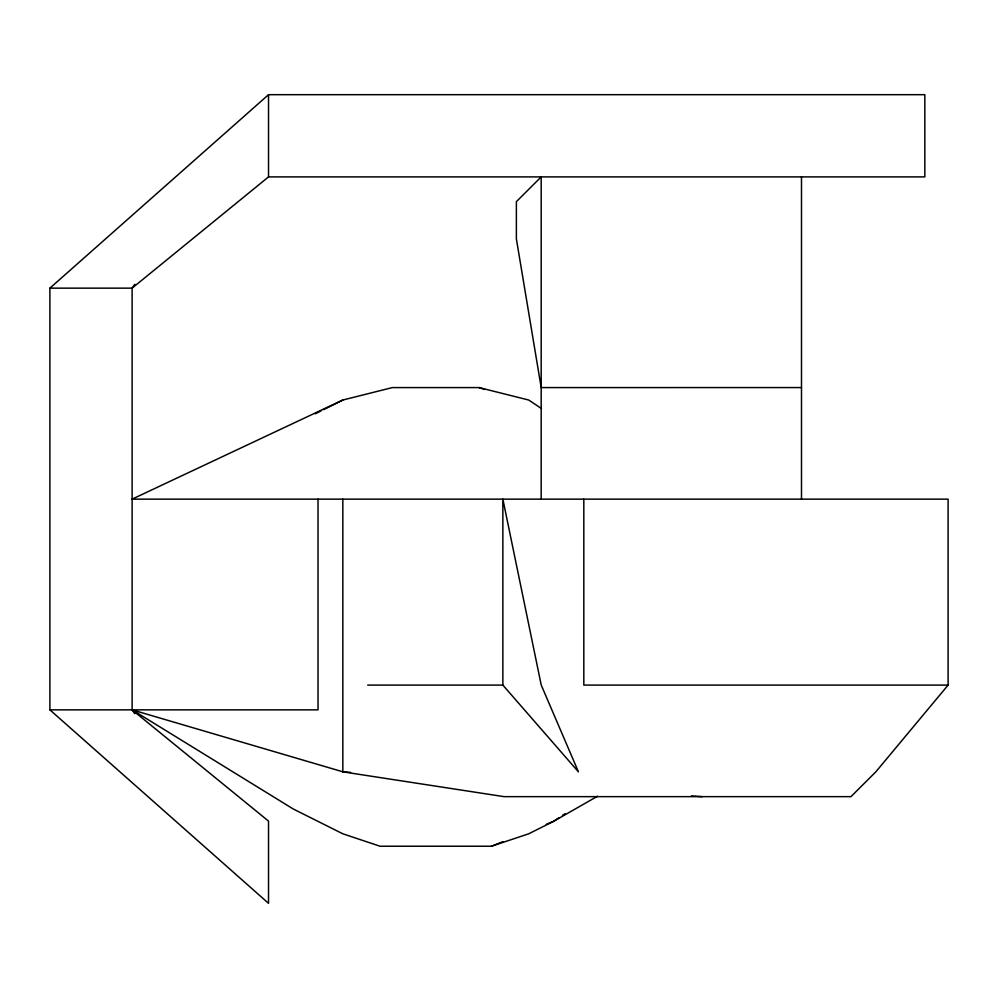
<?xml version="1.0" encoding="UTF-8"?>
<svg xmlns="http://www.w3.org/2000/svg" width="998" height="998" viewBox="0 0 998 998"><rect width="100%" height="100%" fill="white"/><g stroke="black" fill="none" stroke-linecap="round" stroke-linejoin="round"><path stroke-width="1.5" d="M134.792 284.33L132.11 288.148L132.11 709.852L134.792 713.67M541.515 408.569L528.703 400.023L479.102 387.586L392.339 387.586L342.838 400.023L132.11 499.15L948.1 499.15L948.1 685.09L875.832 771.841L850.97 796.654L504.065 796.654L342.838 771.841L342.838 499.15M49.9 288.148L268.524 94.685L924.834 94.685L924.834 176.896L268.524 176.896L132.11 288.148L49.9 288.148L49.9 709.852L268.524 903.315L268.524 821.105L132.11 709.852L342.838 771.803M558.618 817.986L553.478 821.404L528.703 833.804L491.49 846.229L380.051 846.229L342.838 833.804L293.287 809.016L132.11 709.803M562.473 815.416L565.043 813.707M597.577 796.217L553.478 821.404L546.268 824.298M315.318 413.783L320.82 411.039M323.577 409.654L342.838 400.023M491.49 846.229L503.029 841.613M541.178 387.586L801.494 387.561M367.701 685.09L502.855 685.09L578.428 771.841L541.24 685.09L502.855 499.15L502.855 685.09M948.1 685.09L583.818 685.09L583.818 499.15M49.9 709.852L318.025 709.852L318.025 499.162M342.838 771.841L350.585 772.377M691.389 795.905L702.243 796.654M479.102 387.586L484.828 389.494M541.19 387.561L516.378 238.846L516.378 201.658L541.19 176.896L541.178 499.15M801.494 176.896L801.494 499.15M268.524 94.685L268.524 176.896"/></g></svg>
